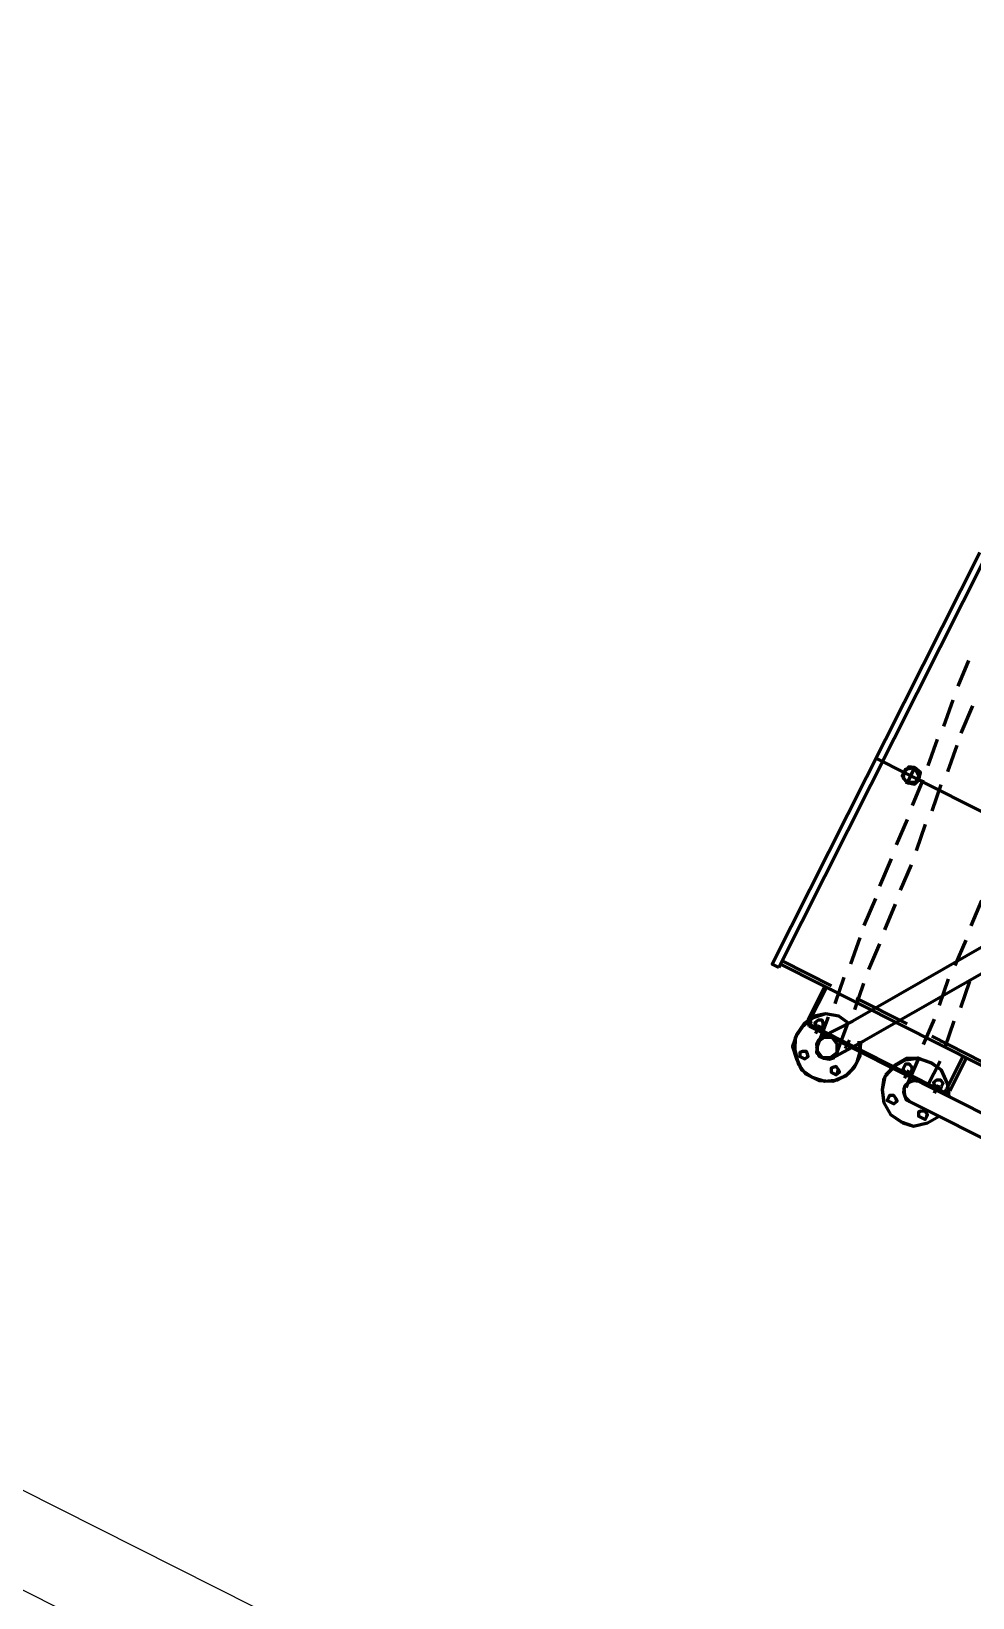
# Model space of a CAD drawing. Header units: metres. Extents: x 0 to 547597, y 0 to 1844684.
# Drawn here: x 543446.109 to 543448.22, y 1844567.933 to 1844571.445 of the extents above; entities that cross this region are included whole.
import ezdxf

# ---------------------------------------------------------------- set-up
doc = ezdxf.new("R2010")
doc.units = ezdxf.units.M
doc.layers.add('5_Thep', color=4, linetype='Continuous')
doc.layers.add('TUONG RAO', color=61, linetype='Continuous')
doc.layers.add('giai đoạn này', color=10, linetype='Continuous', lineweight=60)

# ---------------------------------------------------------------- blocks, each defined once
blk = doc.blocks.new('MBA220-MB')
at = {"color": 1}
for points in [[(5955.6, 1293.6), (5955.6, -1301.9)], [(6050.6, -78.5), (6050.6, -822.5)], [(6100.2, -78.5), (6100.2, -822.5)], [(5496.8, -706.7), (6025.8, -1058)], [(5463.8, -748.1), (5996.9, -1099.4)], [(5947.3, -797.7), (5947.3, -925.8)], [(6038.2, -834.9), (5955.6, -834.9)], [(6050.6, -830.7), (6025.8, -847.3), (6005.2, -872.1), (6001, -901), (6005.2, -929.9), (6021.7, -954.7), (6046.5, -971.2), (6075.4, -979.5), (6104.4, -971.2), (6129.2, -954.7), (6145.7, -929.9), (6149.8, -901), (6145.7, -872.1), (6125, -847.3), (6100.2, -830.7)], [(6050.6, -830.7), (6025.8, -847.3), (6005.2, -872.1), (6001, -896.8), (6005.2, -929.9), (6017.6, -954.7), (6042.4, -971.2), (6071.3, -979.5)], [(6050.6, -843.1), (6046.5, -839), (6038.2, -834.9)], [(6050.6, -905.1), (6054.8, -917.5), (6063, -925.8), (6075.4, -929.9), (6087.8, -925.8), (6096.1, -917.5), (6100.2, -905.1), (6100.2, -822.5)], [(6050.6, -822.5), (6050.6, -905.1)], [(6079.6, -979.5), (6104.4, -971.2), (6129.2, -954.7), (6145.7, -929.9), (6149.8, -896.8), (6145.7, -872.1), (6125, -847.3), (6100.2, -830.7)], [(6038.2, -843.1), (5955.6, -843.1)], [(6046.5, -863.8), (6042.4, -855.5), (6038.2, -855.5), (6030, -855.5), (6025.8, -863.8), (6030, -872.1), (6038.2, -876.2), (6042.4, -872.1), (6046.5, -863.8)], [(6046.5, -863.8), (6042.4, -855.5), (6038.2, -855.5), (6030, -855.5), (6025.8, -863.8), (6030, -872.1), (6038.2, -876.2), (6042.4, -872.1), (6046.5, -863.8)], [(6046.5, -843.1), (6042.4, -843.1), (6038.2, -843.1)], [(6038.2, -863.8), (6058.9, -863.8)], [(6046.5, -843.1), (6046.5, -1182)], [(6046.5, -855.5), (6050.6, -855.5)], [(6046.5, -876.2), (6050.6, -876.2)], [(6050.6, -843.1), (6050.6, -1182)], [(6120.9, -863.8), (6120.9, -855.5), (6112.6, -855.5), (6108.5, -855.5), (6104.4, -863.8), (6108.5, -872.1), (6112.6, -876.2), (6120.9, -872.1), (6120.9, -863.8)], [(6120.9, -863.8), (6120.9, -855.5), (6112.6, -855.5), (6108.5, -855.5), (6104.4, -863.8), (6108.5, -872.1), (6112.6, -876.2), (6120.9, -872.1), (6120.9, -863.8)], [(5860.5, -896.8), (5798.5, -905.1)], [(5955.6, -888.6), (5893.6, -896.8)], [(5955.6, -901), (5955.6, -905.1)], [(6050.6, -884.5), (5988.6, -884.5)], [(6050.6, -896.8), (6050.6, -913.4), (6058.9, -921.6), (6071.3, -929.9)], [(6079.6, -929.9), (6092, -921.6), (6100.2, -913.4), (6100.2, -896.8)], [(5447.2, -1318.4), (5447.2, -938.2)], [(5877.1, -942.3), (5815.1, -950.6)], [(5972.1, -934), (5910.1, -938.2)], [(6075.4, -925.8), (6001, -929.9)], [(6046.5, -942.3), (6042.4, -934), (6038.2, -929.9), (6030, -934), (6025.8, -942.3), (6030, -950.6), (6038.2, -950.6), (6042.4, -950.6), (6046.5, -942.3)], [(6046.5, -942.3), (6042.4, -934), (6038.2, -929.9), (6030, -934), (6025.8, -942.3), (6030, -950.6), (6038.2, -950.6), (6042.4, -950.6), (6046.5, -942.3)], [(6038.2, -938.2), (6058.9, -938.2)], [(6046.5, -929.9), (6050.6, -929.9)], [(6120.9, -942.3), (6120.9, -934), (6112.6, -929.9), (6108.5, -934), (6104.4, -942.3), (6108.5, -950.6), (6112.6, -950.6), (6120.9, -950.6), (6120.9, -942.3)], [(6120.9, -942.3), (6120.9, -934), (6112.6, -929.9), (6108.5, -934), (6104.4, -942.3), (6108.5, -950.6), (6112.6, -950.6), (6120.9, -950.6), (6120.9, -942.3)], [(5686.9, -958.8), (5624.9, -963)], [(5782, -950.6), (5720, -954.7)], [(6046.5, -950.6), (6050.6, -950.6)], [(5947.3, -987.8), (5947.3, -1115.9)], [(6005.2, -1103.5), (6001, -1132.4), (6009.3, -1161.4), (6030, -1182), (6058.9, -1194.4), (6087.8, -1198.6), (6112.6, -1186.2), (6137.4, -1165.5), (6149.8, -1140.7), (6149.8, -1107.6), (6137.4, -1078.7), (6112.6, -1058), (6087.8, -1049.8), (6058.9, -1049.8), (6030, -1062.2)], [(6005.2, -1103.5), (6001, -1132.4), (6009.3, -1161.4), (6025.8, -1182), (6050.6, -1194.4), (6079.6, -1198.6), (6108.5, -1194.4), (6129.2, -1173.8), (6145.7, -1153.1), (6149.8, -1124.2), (6145.7, -1095.2), (6129.2, -1070.4), (6104.4, -1053.9), (6079.6, -1049.8)], [(6071.3, -1049.8), (6050.6, -1053.9), (6030, -1066.3)], [(6025.8, -1058), (6092, -1103.5)], [(6038.2, -1087), (6058.9, -1087)], [(6046.5, -1078.7), (6050.6, -1078.7)], [(6120.9, -1087), (6120.9, -1078.7), (6112.6, -1074.6), (6108.5, -1078.7), (6104.4, -1087), (6108.5, -1091.1), (6112.6, -1095.2), (6120.9, -1091.1), (6120.9, -1087)], [(6120.9, -1087), (6120.9, -1078.7), (6112.6, -1078.7), (6108.5, -1078.7), (6104.4, -1087), (6108.5, -1091.1), (6112.6, -1095.2), (6120.9, -1091.1), (6120.9, -1087)], [(5815.1, -1124.2), (5877.1, -1120)], [(5910.1, -1115.9), (5972.1, -1107.6)], [(6058.9, -1144.8), (5996.9, -1099.4)], [(6005.2, -1107.6), (6079.6, -1099.4)], [(6046.5, -1095.2), (6050.6, -1095.2)], [(6046.5, -1120), (6046.5, -1128.3)], [(6046.5, -1128.3), (6046.5, -1120)], [(6100.2, -1124.2), (6092, -1107.6), (6075.4, -1099.4), (6058.9, -1107.6), (6050.6, -1124.2), (6058.9, -1140.7), (6075.4, -1149), (6092, -1140.7), (6100.2, -1124.2)], [(6058.9, -1140.7), (6071.3, -1149), (6079.6, -1149), (6092, -1140.7), (6100.2, -1132.4), (6100.2, -1120), (6096.1, -1107.6), (6087.8, -1099.4)], [(6058.9, -1144.8), (6071.3, -1149), (6083.7, -1144.8), (6096.1, -1140.7), (6100.2, -1124.2), (6096.1, -1111.8), (6092, -1103.5)], [(5434.8, -1161.4), (5496.8, -1153.1)], [(5529.9, -1153.1), (5591.9, -1144.8)], [(5624.9, -1140.7), (5686.9, -1136.6)], [(5720, -1132.4), (5782, -1128.3)], [(5918.4, -1161.4), (5980.4, -1153.1)], [(6013.4, -1153.1), (6087.8, -1144.8)], [(6046.5, -1161.4), (6042.4, -1157.2), (6038.2, -1153.1), (6030, -1157.2), (6025.8, -1161.4), (6030, -1169.6), (6038.2, -1173.8), (6042.4, -1169.6), (6046.5, -1161.4)], [(6046.5, -1161.4), (6042.4, -1157.2), (6038.2, -1153.1), (6030, -1157.2), (6025.8, -1161.4), (6030, -1169.6), (6038.2, -1173.8), (6042.4, -1169.6), (6046.5, -1161.4)], [(6046.5, -1153.1), (6050.6, -1153.1)], [(6071.3, -1149), (6079.6, -1149)], [(6120.9, -1161.4), (6120.9, -1157.2), (6112.6, -1153.1), (6108.5, -1157.2), (6104.4, -1161.4), (6108.5, -1169.6), (6112.6, -1173.8), (6120.9, -1169.6), (6120.9, -1161.4)], [(6120.9, -1161.4), (6120.9, -1157.2), (6112.6, -1153.1), (6108.5, -1157.2), (6104.4, -1161.4), (6108.5, -1169.6), (6112.6, -1173.8), (6120.9, -1169.6), (6120.9, -1161.4)], [(5244.7, -1177.9), (5310.8, -1173.8)], [(5339.8, -1169.6), (5401.8, -1161.4)], [(5538.2, -1194.4), (5600.1, -1190.3)], [(5633.2, -1186.2), (5699.3, -1182)], [(5728.3, -1177.9), (5794.4, -1173.8)], [(5823.3, -1169.6), (5885.3, -1161.4)], [(5947.3, -1177.9), (5947.3, -1301.9)], [(5955.6, -1173.8), (5955.6, -1177.9)], [(5955.6, -1190.3), (6038.2, -1190.3), (6046.5, -1186.2), (6050.6, -1182)], [(5955.6, -1186.2), (6038.2, -1186.2), (6042.4, -1182), (6046.5, -1182)], [(6038.2, -1161.4), (6058.9, -1161.4)], [(6046.5, -1169.6), (6050.6, -1169.6)], [(5157.9, -1231.6), (5219.9, -1227.5)], [(5253, -1223.4), (5315, -1215.1)], [(5348, -1215.1), (5410, -1206.8)], [(5463.8, -1231.6), (5459.6, -1215.1), (5447.2, -1211), (5430.7, -1215.1), (5426.6, -1231.6), (5430.7, -1244), (5447.2, -1248.2), (5459.6, -1244), (5463.8, -1231.6), (5455.5, -1248.2), (5439, -1248.2), (5426.6, -1231.6), (5439, -1215.1), (5455.5, -1215.1), (5463.8, -1231.6)], [(5443.1, -1202.7), (5505.1, -1198.6)], [(5447.2, -1211), (5447.2, -1252.3)], [(5426.6, -1231.6), (5467.9, -1231.6)], [(5963.8, -1301.9), (5963.8, -1318.4), (4930.6, -1318.4)], [(5963.8, -1301.9), (4930.6, -1301.9)]]:
    blk.add_lwpolyline(points, dxfattribs=at)
blk = doc.blocks.new('mb moiTQK')
at = {"layer": 'TUONG RAO'}
blk.add_lwpolyline([(-81, -77.2498), (-80.0775, -77.2498), (-80.0775, -87.7498), (-94.5774, -87.7498), (-94.5774, -77.2498), (-81.9, -77.2498)], dxfattribs=at)
blk.add_lwpolyline([(-94.3774, -77.4498), (-80.2775, -77.4498), (-80.2775, -87.5498), (-94.3774, -87.5498)], close=True, dxfattribs=at)
at = {"layer": 'giai đoạn này', "color": 1, "linetype": 'ByBlock', "ltscale": 5, "xscale": 0.001, "yscale": 0.001, "zscale": 0.001}
blk.add_blockref('MBA220-MB', (-88.0517, -82.5102), dxfattribs=at)
blk = doc.blocks.new('ACAD-DinhViTuyenDz220kV')
blk.add_circle((543470.1879, 1844560.0696), 117.5514)
at = {"layer": '5_Thep', "rotation": 243.2403583287449}
blk.add_blockref('mb moiTQK', (543485.661, 1844458.313), dxfattribs=at)

msp = doc.modelspace()

# ---------------------------------------------------------------- block references
msp.add_blockref('ACAD-DinhViTuyenDz220kV', (0, 0))

doc.saveas('drawing.dxf')
